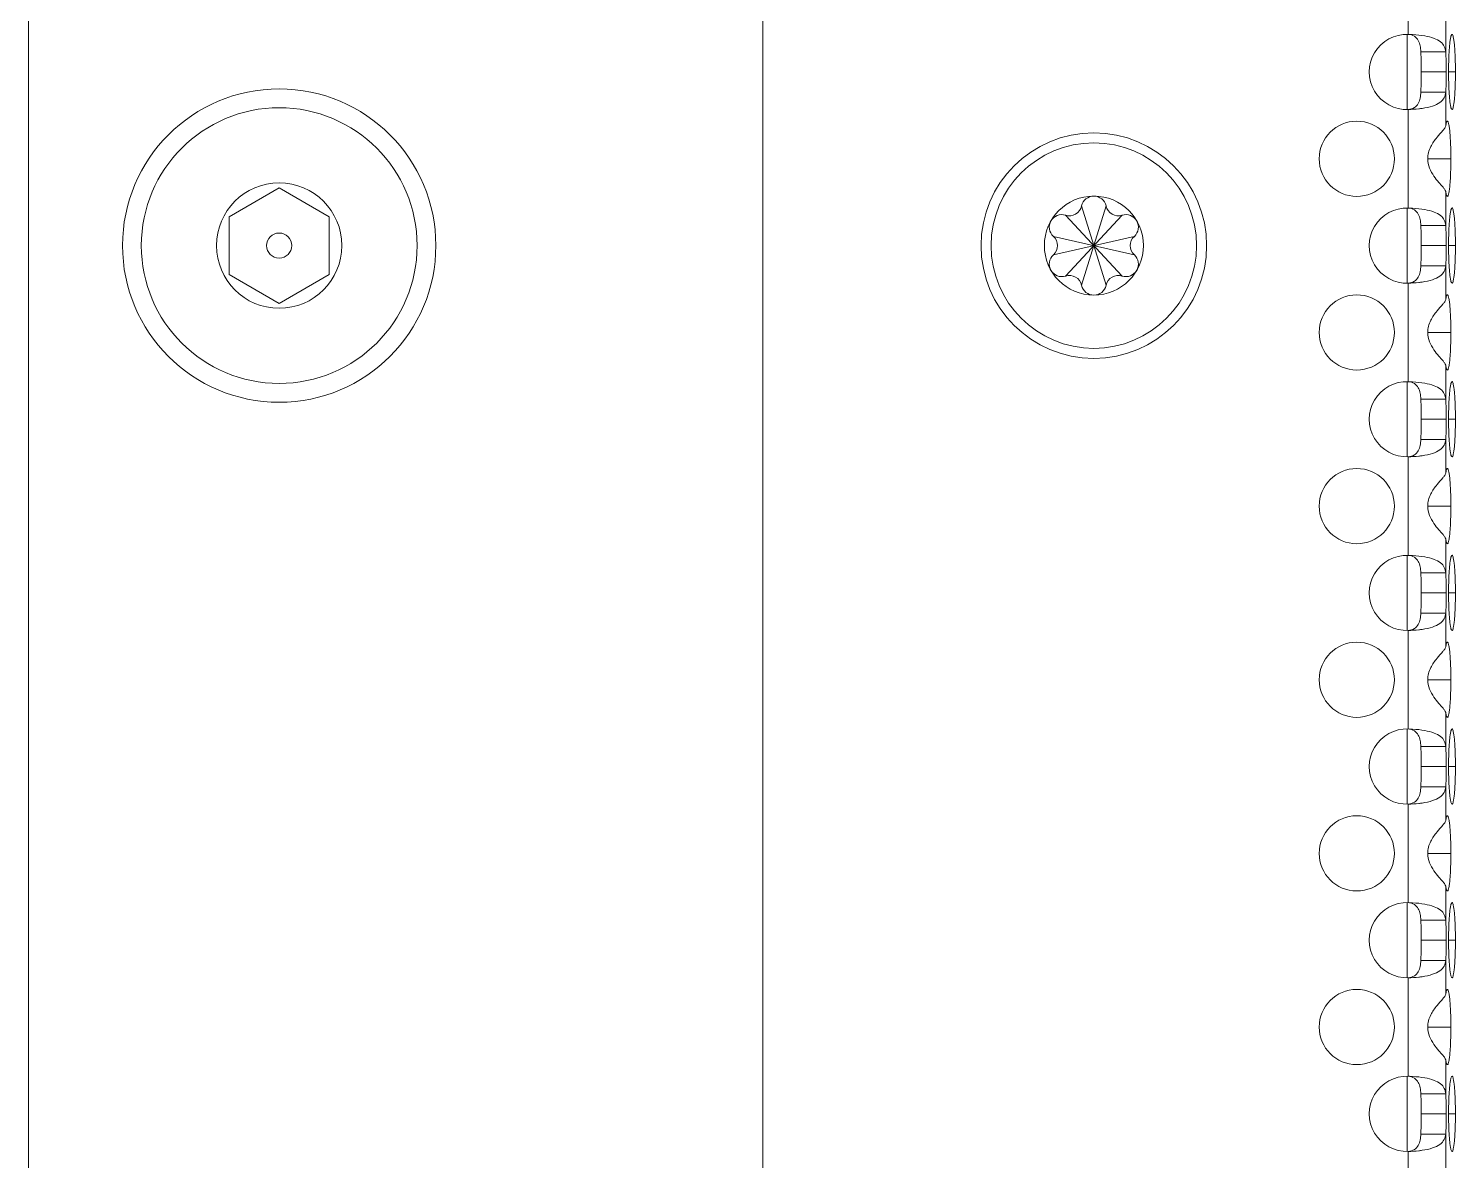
# Model space of a CAD drawing. Header units: millimetres. Extents: x 0 to 2524, y 0 to 1785.
# Drawn here: x 1409.8 to 1466.8, y 1274.5 to 1319.6 of the extents above; entities that cross this region are included whole.
import ezdxf

# ---------------------------------------------------------------- set-up
doc = ezdxf.new("R2010")
doc.units = ezdxf.units.MM
doc.header["$LTSCALE"] = 0.1
doc.layers.get('0').update_dxf_attribs({"lineweight": 13})

msp = doc.modelspace()

# ---------------------------------------------------------------- linework, layer by layer
for p, q in [((1409.84, 1209.868), (1409.84, 1412.067)), ((1439.14, 1407.783), (1439.14, 1220.439)), ((1464.884, 1323.325), (1464.884, 1319.395)), ((1466.378, 1320.052), (1466.378, 1318.7)), ((1464.84, 1316.397), (1464.84, 1319.395)), ((1465.382, 1318.7), (1466.378, 1318.7)), ((1465.404, 1317.896), (1466.399, 1317.896)), ((1466.491, 1317.896), (1466.766, 1317.896)), ((1465.382, 1317.091), (1466.378, 1317.091)), ((1466.378, 1317.091), (1466.378, 1315.74)), ((1464.884, 1316.397), (1464.884, 1312.467)), ((1465.659, 1314.432), (1466.583, 1314.432)), ((1417.84, 1312.122), (1419.84, 1313.277)), ((1419.84, 1313.277), (1421.84, 1312.122)), ((1466.378, 1313.124), (1466.378, 1311.772)), ((1451.214, 1309.753), (1453.467, 1312.182)), ((1451.214, 1312.182), (1453.467, 1309.753)), ((1451.852, 1309.385), (1452.829, 1312.551)), ((1451.852, 1312.551), (1452.829, 1309.385)), ((1464.84, 1309.469), (1464.84, 1312.467)), ((1417.84, 1309.813), (1417.84, 1312.122)), ((1421.84, 1312.122), (1421.84, 1309.813)), ((1465.382, 1311.772), (1466.378, 1311.772)), ((1450.725, 1310.599), (1453.955, 1311.337)), ((1450.725, 1311.337), (1453.955, 1310.599)), ((1465.404, 1310.968), (1466.399, 1310.968)), ((1466.491, 1310.968), (1466.766, 1310.968)), ((1465.382, 1310.163), (1466.378, 1310.163)), ((1466.378, 1310.163), (1466.378, 1308.812)), ((1419.84, 1308.658), (1417.84, 1309.813)), ((1421.84, 1309.813), (1419.84, 1308.658)), ((1464.884, 1309.469), (1464.884, 1305.539)), ((1465.659, 1307.504), (1466.583, 1307.504)), ((1466.378, 1306.195), (1466.378, 1304.844)), ((1464.84, 1302.541), (1464.84, 1305.539)), ((1465.382, 1304.844), (1466.378, 1304.844)), ((1465.404, 1304.04), (1466.399, 1304.04)), ((1466.491, 1304.04), (1466.766, 1304.04)), ((1465.382, 1303.235), (1466.378, 1303.235)), ((1466.378, 1303.235), (1466.378, 1301.884)), ((1464.884, 1302.541), (1464.884, 1298.61)), ((1465.659, 1300.575), (1466.583, 1300.575)), ((1466.378, 1299.267), (1466.378, 1297.916)), ((1464.84, 1295.612), (1464.84, 1298.61)), ((1465.382, 1297.916), (1466.378, 1297.916)), ((1465.404, 1297.111), (1466.399, 1297.111)), ((1466.491, 1297.111), (1466.766, 1297.111)), ((1465.382, 1296.307), (1466.378, 1296.307)), ((1466.378, 1296.307), (1466.378, 1294.955)), ((1464.884, 1295.612), (1464.884, 1291.682)), ((1465.659, 1293.647), (1466.583, 1293.647)), ((1466.378, 1292.339), (1466.378, 1290.988)), ((1464.84, 1288.684), (1464.84, 1291.682)), ((1465.382, 1290.988), (1466.378, 1290.988)), ((1465.404, 1290.183), (1466.399, 1290.183)), ((1466.491, 1290.183), (1466.766, 1290.183)), ((1465.382, 1289.379), (1466.378, 1289.379)), ((1466.378, 1289.379), (1466.378, 1288.027)), ((1464.884, 1288.684), (1464.884, 1284.754)), ((1465.659, 1286.719), (1466.583, 1286.719)), ((1466.378, 1285.411), (1466.378, 1284.059)), ((1464.84, 1281.756), (1464.84, 1284.754)), ((1465.382, 1284.059), (1466.378, 1284.059)), ((1465.404, 1283.255), (1466.399, 1283.255)), ((1466.491, 1283.255), (1466.766, 1283.255)), ((1465.382, 1282.45), (1466.378, 1282.45)), ((1466.378, 1282.45), (1466.378, 1281.099)), ((1464.884, 1281.756), (1464.884, 1277.826)), ((1465.659, 1279.791), (1466.583, 1279.791)), ((1466.378, 1278.483), (1466.378, 1277.131)), ((1464.84, 1274.828), (1464.84, 1277.826)), ((1465.382, 1277.131), (1466.378, 1277.131)), ((1465.404, 1276.327), (1466.399, 1276.327)), ((1466.491, 1276.327), (1466.766, 1276.327)), ((1465.382, 1275.522), (1466.378, 1275.522)), ((1466.378, 1275.522), (1466.378, 1274.171)), ((1464.884, 1274.828), (1464.884, 1270.897))]:
    msp.add_line(p, q)
for centre, radius in [((1419.84, 1310.968), 6.25), ((1419.84, 1310.968), 5.5), ((1462.829, 1314.432), 1.5), ((1452.34, 1310.968), 4.5), ((1452.34, 1310.968), 4.1), ((1419.84, 1310.968), 2.5), ((1452.34, 1310.968), 1.975), ((1419.84, 1310.968), 0.5), ((1462.829, 1307.504), 1.5), ((1462.829, 1300.575), 1.5), ((1462.829, 1293.647), 1.5), ((1462.829, 1286.719), 1.5), ((1462.829, 1279.791), 1.5)]:
    msp.add_circle(centre, radius)
for centre, radius, start, end in [((1464.829, 1317.896), 1.5, 87.869, 272.131), ((1452.34, 1312.443), 0.5, 12.4811, 167.5189), ((1451.063, 1311.705), 0.5, 72.4811, 227.5189), ((1451.364, 1312.659), 0.5, 252.4811, 347.5189), ((1453.317, 1312.659), 0.5, 192.4811, 287.5189), ((1453.618, 1311.705), 0.5, 312.4811, 107.5189), ((1464.829, 1310.968), 1.5, 87.869, 272.131), ((1450.388, 1310.968), 0.5, 312.4811, 47.5189), ((1454.293, 1310.968), 0.5, 132.4811, 227.5189), ((1451.063, 1310.23), 0.5, 132.4811, 287.5189), ((1453.618, 1310.23), 0.5, 252.4811, 47.5189), ((1451.364, 1309.277), 0.5, 12.4811, 107.5189), ((1452.34, 1309.493), 0.5, 192.4811, 347.5189), ((1453.317, 1309.277), 0.5, 72.4811, 167.5189), ((1464.829, 1304.04), 1.5, 87.869, 272.131), ((1464.829, 1297.111), 1.5, 87.869, 272.131), ((1464.829, 1290.183), 1.5, 87.869, 272.131), ((1464.829, 1283.255), 1.5, 87.869, 272.131), ((1464.829, 1276.327), 1.5, 87.869, 272.131)]:
    msp.add_arc(centre, radius, start, end)
for points, knots in [([(1464.884, 1319.395), (1464.942, 1319.394), (1465.164, 1319.385), (1465.386, 1319.362), (1465.547, 1319.333)], [0, 0, 0, 0, 0.26075, 1, 1, 1, 1]), ([(1464.884, 1319.395), (1464.97, 1319.39), (1465.133, 1319.343), (1465.301, 1319.162), (1465.367, 1318.935), (1465.379, 1318.78), (1465.382, 1318.7)], [0, 0, 0, 0, 0.269848, 0.508925, 0.747331, 1, 1, 1, 1]), ([(1465.547, 1319.333), (1465.673, 1319.31), (1465.894, 1319.256), (1466.17, 1319.12), (1466.336, 1318.924), (1466.37, 1318.773), (1466.378, 1318.7)], [0, 0, 0, 0, 0.340672, 0.601065, 0.805666, 1, 1, 1, 1]), ([(1466.491, 1317.896), (1466.491, 1318.087), (1466.496, 1318.365), (1466.513, 1318.719), (1466.529, 1318.944), (1466.548, 1319.126), (1466.572, 1319.268), (1466.591, 1319.347), (1466.616, 1319.396), (1466.629, 1319.396)], [0, 0, 0, 0, 0.378061, 0.549104, 0.69914, 0.822666, 0.915357, 0.974025, 1, 1, 1, 1]), ([(1466.629, 1319.396), (1466.642, 1319.396), (1466.667, 1319.347), (1466.685, 1319.268), (1466.709, 1319.126), (1466.728, 1318.944), (1466.745, 1318.719), (1466.762, 1318.365), (1466.766, 1318.087), (1466.766, 1317.896)], [0, 0, 0, 0, 0.025975, 0.084643, 0.177334, 0.30086, 0.450896, 0.621939, 1, 1, 1, 1]), ([(1465.382, 1318.7), (1465.386, 1318.638), (1465.399, 1318.37), (1465.404, 1318.102), (1465.404, 1317.896)], [0, 0, 0, 0, 0.231862, 1, 1, 1, 1]), ([(1466.378, 1318.7), (1466.382, 1318.638), (1466.395, 1318.37), (1466.399, 1318.102), (1466.399, 1317.896)], [0, 0, 0, 0, 0.231862, 1, 1, 1, 1]), ([(1465.404, 1317.896), (1465.404, 1317.826), (1465.402, 1317.557), (1465.394, 1317.289), (1465.382, 1317.091)], [0, 0, 0, 0, 0.262571, 1, 1, 1, 1]), ([(1466.399, 1317.896), (1466.399, 1317.826), (1466.398, 1317.557), (1466.39, 1317.289), (1466.378, 1317.091)], [0, 0, 0, 0, 0.262571, 1, 1, 1, 1]), ([(1466.629, 1316.396), (1466.616, 1316.396), (1466.591, 1316.445), (1466.572, 1316.524), (1466.548, 1316.665), (1466.529, 1316.848), (1466.513, 1317.073), (1466.496, 1317.426), (1466.491, 1317.705), (1466.491, 1317.896)], [0, 0, 0, 0, 0.025975, 0.084643, 0.177334, 0.30086, 0.450896, 0.621939, 1, 1, 1, 1]), ([(1466.766, 1317.896), (1466.766, 1317.705), (1466.762, 1317.426), (1466.745, 1317.073), (1466.728, 1316.848), (1466.709, 1316.665), (1466.685, 1316.524), (1466.667, 1316.445), (1466.642, 1316.396), (1466.629, 1316.396)], [0, 0, 0, 0, 0.378061, 0.549104, 0.69914, 0.822666, 0.915357, 0.974025, 1, 1, 1, 1]), ([(1465.382, 1317.091), (1465.379, 1317.012), (1465.367, 1316.856), (1465.301, 1316.63), (1465.133, 1316.449), (1464.97, 1316.402), (1464.884, 1316.397)], [0, 0, 0, 0, 0.252669, 0.491075, 0.730152, 1, 1, 1, 1]), ([(1466.378, 1317.091), (1466.37, 1317.014), (1466.331, 1316.852), (1466.139, 1316.647), (1465.826, 1316.513), (1465.578, 1316.462), (1465.436, 1316.441)], [0, 0, 0, 0, 0.187934, 0.389412, 0.653518, 1, 1, 1, 1]), ([(1465.436, 1316.441), (1465.392, 1316.434), (1465.209, 1316.411), (1465.024, 1316.4), (1464.884, 1316.397)], [0, 0, 0, 0, 0.240329, 1, 1, 1, 1]), ([(1465.659, 1314.432), (1465.659, 1314.598), (1465.75, 1314.916), (1466.005, 1315.268), (1466.215, 1315.496), (1466.332, 1315.645), (1466.369, 1315.71), (1466.378, 1315.74)], [0, 0, 0, 0, 0.328302, 0.624267, 0.855243, 0.9388, 1, 1, 1, 1]), ([(1466.378, 1315.74), (1466.386, 1315.788), (1466.399, 1315.851), (1466.421, 1315.914), (1466.438, 1315.932), (1466.445, 1315.932)], [0, 0, 0, 0, 0.703021, 0.89747, 1, 1, 1, 1]), ([(1466.445, 1315.932), (1466.451, 1315.932), (1466.465, 1315.92), (1466.486, 1315.873), (1466.51, 1315.77), (1466.533, 1315.602), (1466.545, 1315.469), (1466.551, 1315.393)], [0, 0, 0, 0, 0.031341, 0.086252, 0.282309, 0.591231, 1, 1, 1, 1]), ([(1466.551, 1315.393), (1466.556, 1315.322), (1466.576, 1315.002), (1466.583, 1314.681), (1466.583, 1314.432)], [0, 0, 0, 0, 0.222586, 1, 1, 1, 1]), ([(1466.27, 1313.297), (1466.216, 1313.363), (1466.089, 1313.504), (1465.892, 1313.744), (1465.712, 1314.053), (1465.659, 1314.304), (1465.659, 1314.432)], [0, 0, 0, 0, 0.191634, 0.432587, 0.707752, 1, 1, 1, 1]), ([(1466.583, 1314.432), (1466.583, 1314.346), (1466.58, 1314.025), (1466.569, 1313.704), (1466.551, 1313.471)], [0, 0, 0, 0, 0.269371, 1, 1, 1, 1]), ([(1466.378, 1313.124), (1466.37, 1313.152), (1466.336, 1313.213), (1466.294, 1313.267), (1466.27, 1313.297)], [0, 0, 0, 0, 0.425703, 1, 1, 1, 1]), ([(1466.551, 1313.471), (1466.545, 1313.395), (1466.533, 1313.262), (1466.51, 1313.094), (1466.486, 1312.991), (1466.465, 1312.944), (1466.451, 1312.932), (1466.445, 1312.932)], [0, 0, 0, 0, 0.408769, 0.717691, 0.913748, 0.968659, 1, 1, 1, 1]), ([(1466.445, 1312.932), (1466.438, 1312.932), (1466.421, 1312.949), (1466.399, 1313.013), (1466.386, 1313.075), (1466.378, 1313.124)], [0, 0, 0, 0, 0.10253, 0.296979, 1, 1, 1, 1]), ([(1464.884, 1312.467), (1464.942, 1312.466), (1465.164, 1312.457), (1465.386, 1312.434), (1465.547, 1312.405)], [0, 0, 0, 0, 0.26075, 1, 1, 1, 1]), ([(1464.884, 1312.467), (1464.97, 1312.462), (1465.133, 1312.415), (1465.301, 1312.234), (1465.367, 1312.007), (1465.379, 1311.852), (1465.382, 1311.772)], [0, 0, 0, 0, 0.269848, 0.508925, 0.747331, 1, 1, 1, 1]), ([(1465.547, 1312.405), (1465.673, 1312.382), (1465.894, 1312.328), (1466.17, 1312.192), (1466.336, 1311.996), (1466.37, 1311.845), (1466.378, 1311.772)], [0, 0, 0, 0, 0.340672, 0.601065, 0.805666, 1, 1, 1, 1]), ([(1466.491, 1310.968), (1466.491, 1311.159), (1466.496, 1311.437), (1466.513, 1311.79), (1466.529, 1312.016), (1466.548, 1312.198), (1466.572, 1312.34), (1466.591, 1312.419), (1466.616, 1312.468), (1466.629, 1312.468)], [0, 0, 0, 0, 0.378061, 0.549104, 0.69914, 0.822666, 0.915357, 0.974025, 1, 1, 1, 1]), ([(1466.629, 1312.468), (1466.642, 1312.468), (1466.667, 1312.419), (1466.685, 1312.34), (1466.709, 1312.198), (1466.728, 1312.016), (1466.745, 1311.79), (1466.762, 1311.437), (1466.766, 1311.159), (1466.766, 1310.968)], [0, 0, 0, 0, 0.025975, 0.084643, 0.177334, 0.30086, 0.450896, 0.621939, 1, 1, 1, 1]), ([(1465.382, 1311.772), (1465.386, 1311.71), (1465.399, 1311.442), (1465.404, 1311.174), (1465.404, 1310.968)], [0, 0, 0, 0, 0.231862, 1, 1, 1, 1]), ([(1466.378, 1311.772), (1466.382, 1311.71), (1466.395, 1311.442), (1466.399, 1311.174), (1466.399, 1310.968)], [0, 0, 0, 0, 0.231862, 1, 1, 1, 1]), ([(1465.404, 1310.968), (1465.404, 1310.897), (1465.402, 1310.629), (1465.394, 1310.361), (1465.382, 1310.163)], [0, 0, 0, 0, 0.262571, 1, 1, 1, 1]), ([(1466.399, 1310.968), (1466.399, 1310.897), (1466.398, 1310.629), (1466.39, 1310.361), (1466.378, 1310.163)], [0, 0, 0, 0, 0.262571, 1, 1, 1, 1]), ([(1466.629, 1309.468), (1466.616, 1309.468), (1466.591, 1309.517), (1466.572, 1309.595), (1466.548, 1309.737), (1466.529, 1309.92), (1466.513, 1310.145), (1466.496, 1310.498), (1466.491, 1310.776), (1466.491, 1310.968)], [0, 0, 0, 0, 0.025975, 0.084643, 0.177334, 0.30086, 0.450896, 0.621939, 1, 1, 1, 1]), ([(1466.766, 1310.968), (1466.766, 1310.776), (1466.762, 1310.498), (1466.745, 1310.145), (1466.728, 1309.92), (1466.709, 1309.737), (1466.685, 1309.595), (1466.667, 1309.517), (1466.642, 1309.468), (1466.629, 1309.468)], [0, 0, 0, 0, 0.378061, 0.549104, 0.69914, 0.822666, 0.915357, 0.974025, 1, 1, 1, 1]), ([(1465.382, 1310.163), (1465.379, 1310.083), (1465.367, 1309.928), (1465.301, 1309.702), (1465.133, 1309.521), (1464.97, 1309.474), (1464.884, 1309.469)], [0, 0, 0, 0, 0.252669, 0.491075, 0.730152, 1, 1, 1, 1]), ([(1466.378, 1310.163), (1466.37, 1310.086), (1466.331, 1309.924), (1466.139, 1309.719), (1465.826, 1309.585), (1465.578, 1309.533), (1465.436, 1309.513)], [0, 0, 0, 0, 0.187934, 0.389412, 0.653518, 1, 1, 1, 1]), ([(1465.436, 1309.513), (1465.392, 1309.506), (1465.209, 1309.483), (1465.024, 1309.472), (1464.884, 1309.469)], [0, 0, 0, 0, 0.240329, 1, 1, 1, 1]), ([(1465.659, 1307.504), (1465.659, 1307.67), (1465.75, 1307.988), (1466.005, 1308.34), (1466.215, 1308.568), (1466.332, 1308.717), (1466.369, 1308.782), (1466.378, 1308.812)], [0, 0, 0, 0, 0.328302, 0.624267, 0.855243, 0.9388, 1, 1, 1, 1]), ([(1466.378, 1308.812), (1466.386, 1308.86), (1466.399, 1308.923), (1466.421, 1308.986), (1466.438, 1309.004), (1466.445, 1309.004)], [0, 0, 0, 0, 0.703021, 0.89747, 1, 1, 1, 1]), ([(1466.445, 1309.004), (1466.451, 1309.004), (1466.465, 1308.992), (1466.486, 1308.944), (1466.51, 1308.841), (1466.533, 1308.674), (1466.545, 1308.54), (1466.551, 1308.465)], [0, 0, 0, 0, 0.031341, 0.086252, 0.282309, 0.591231, 1, 1, 1, 1]), ([(1466.551, 1308.465), (1466.556, 1308.393), (1466.576, 1308.073), (1466.583, 1307.753), (1466.583, 1307.504)], [0, 0, 0, 0, 0.222586, 1, 1, 1, 1]), ([(1466.27, 1306.369), (1466.216, 1306.434), (1466.089, 1306.575), (1465.892, 1306.816), (1465.712, 1307.125), (1465.659, 1307.375), (1465.659, 1307.504)], [0, 0, 0, 0, 0.191634, 0.432587, 0.707752, 1, 1, 1, 1]), ([(1466.583, 1307.504), (1466.583, 1307.417), (1466.58, 1307.097), (1466.569, 1306.776), (1466.551, 1306.543)], [0, 0, 0, 0, 0.269371, 1, 1, 1, 1]), ([(1466.551, 1306.543), (1466.545, 1306.467), (1466.533, 1306.334), (1466.51, 1306.166), (1466.486, 1306.063), (1466.465, 1306.016), (1466.451, 1306.004), (1466.445, 1306.004)], [0, 0, 0, 0, 0.408769, 0.717691, 0.913748, 0.968659, 1, 1, 1, 1]), ([(1466.378, 1306.195), (1466.37, 1306.223), (1466.336, 1306.284), (1466.294, 1306.339), (1466.27, 1306.369)], [0, 0, 0, 0, 0.425703, 1, 1, 1, 1]), ([(1466.445, 1306.004), (1466.438, 1306.004), (1466.421, 1306.021), (1466.399, 1306.085), (1466.386, 1306.147), (1466.378, 1306.195)], [0, 0, 0, 0, 0.10253, 0.296979, 1, 1, 1, 1]), ([(1464.884, 1305.539), (1464.942, 1305.537), (1465.164, 1305.529), (1465.386, 1305.506), (1465.547, 1305.477)], [0, 0, 0, 0, 0.26075, 1, 1, 1, 1]), ([(1464.884, 1305.539), (1464.97, 1305.533), (1465.133, 1305.487), (1465.301, 1305.306), (1465.367, 1305.079), (1465.379, 1304.924), (1465.382, 1304.844)], [0, 0, 0, 0, 0.269848, 0.508925, 0.747331, 1, 1, 1, 1]), ([(1465.547, 1305.477), (1465.673, 1305.454), (1465.894, 1305.4), (1466.17, 1305.264), (1466.336, 1305.067), (1466.37, 1304.917), (1466.378, 1304.844)], [0, 0, 0, 0, 0.340672, 0.601065, 0.805666, 1, 1, 1, 1]), ([(1466.491, 1304.04), (1466.491, 1304.231), (1466.496, 1304.509), (1466.513, 1304.862), (1466.529, 1305.087), (1466.548, 1305.27), (1466.572, 1305.412), (1466.591, 1305.491), (1466.616, 1305.54), (1466.629, 1305.54)], [0, 0, 0, 0, 0.378061, 0.549104, 0.69914, 0.822666, 0.915357, 0.974025, 1, 1, 1, 1]), ([(1466.629, 1305.54), (1466.642, 1305.54), (1466.667, 1305.491), (1466.685, 1305.412), (1466.709, 1305.27), (1466.728, 1305.087), (1466.745, 1304.862), (1466.762, 1304.509), (1466.766, 1304.231), (1466.766, 1304.04)], [0, 0, 0, 0, 0.025975, 0.084643, 0.177334, 0.30086, 0.450896, 0.621939, 1, 1, 1, 1]), ([(1465.382, 1304.844), (1465.386, 1304.782), (1465.399, 1304.514), (1465.404, 1304.246), (1465.404, 1304.04)], [0, 0, 0, 0, 0.231862, 1, 1, 1, 1]), ([(1466.378, 1304.844), (1466.382, 1304.782), (1466.395, 1304.514), (1466.399, 1304.246), (1466.399, 1304.04)], [0, 0, 0, 0, 0.231862, 1, 1, 1, 1]), ([(1465.404, 1304.04), (1465.404, 1303.969), (1465.402, 1303.701), (1465.394, 1303.433), (1465.382, 1303.235)], [0, 0, 0, 0, 0.262571, 1, 1, 1, 1]), ([(1466.399, 1304.04), (1466.399, 1303.969), (1466.398, 1303.701), (1466.39, 1303.433), (1466.378, 1303.235)], [0, 0, 0, 0, 0.262571, 1, 1, 1, 1]), ([(1466.629, 1302.54), (1466.616, 1302.54), (1466.591, 1302.588), (1466.572, 1302.667), (1466.548, 1302.809), (1466.529, 1302.992), (1466.513, 1303.217), (1466.496, 1303.57), (1466.491, 1303.848), (1466.491, 1304.04)], [0, 0, 0, 0, 0.025975, 0.084643, 0.177334, 0.30086, 0.450896, 0.621939, 1, 1, 1, 1]), ([(1466.766, 1304.04), (1466.766, 1303.848), (1466.762, 1303.57), (1466.745, 1303.217), (1466.728, 1302.992), (1466.709, 1302.809), (1466.685, 1302.667), (1466.667, 1302.588), (1466.642, 1302.54), (1466.629, 1302.54)], [0, 0, 0, 0, 0.378061, 0.549104, 0.69914, 0.822666, 0.915357, 0.974025, 1, 1, 1, 1]), ([(1465.382, 1303.235), (1465.379, 1303.155), (1465.367, 1303), (1465.301, 1302.773), (1465.133, 1302.593), (1464.97, 1302.546), (1464.884, 1302.541)], [0, 0, 0, 0, 0.252669, 0.491075, 0.730152, 1, 1, 1, 1]), ([(1466.378, 1303.235), (1466.37, 1303.158), (1466.331, 1302.996), (1466.139, 1302.79), (1465.826, 1302.656), (1465.578, 1302.605), (1465.436, 1302.584)], [0, 0, 0, 0, 0.187934, 0.389412, 0.653518, 1, 1, 1, 1]), ([(1465.436, 1302.584), (1465.392, 1302.578), (1465.209, 1302.555), (1465.024, 1302.543), (1464.884, 1302.541)], [0, 0, 0, 0, 0.240329, 1, 1, 1, 1]), ([(1466.378, 1301.884), (1466.386, 1301.932), (1466.399, 1301.995), (1466.421, 1302.058), (1466.438, 1302.075), (1466.445, 1302.075)], [0, 0, 0, 0, 0.703021, 0.89747, 1, 1, 1, 1]), ([(1466.445, 1302.075), (1466.451, 1302.075), (1466.465, 1302.064), (1466.486, 1302.016), (1466.51, 1301.913), (1466.533, 1301.745), (1466.545, 1301.612), (1466.551, 1301.536)], [0, 0, 0, 0, 0.031341, 0.086252, 0.282309, 0.591231, 1, 1, 1, 1]), ([(1465.659, 1300.575), (1465.659, 1300.742), (1465.75, 1301.059), (1466.005, 1301.412), (1466.215, 1301.64), (1466.332, 1301.789), (1466.369, 1301.854), (1466.378, 1301.884)], [0, 0, 0, 0, 0.328302, 0.624267, 0.855243, 0.9388, 1, 1, 1, 1]), ([(1466.551, 1301.536), (1466.556, 1301.465), (1466.576, 1301.145), (1466.583, 1300.825), (1466.583, 1300.575)], [0, 0, 0, 0, 0.222586, 1, 1, 1, 1]), ([(1466.27, 1299.441), (1466.216, 1299.506), (1466.089, 1299.647), (1465.892, 1299.888), (1465.712, 1300.197), (1465.659, 1300.447), (1465.659, 1300.575)], [0, 0, 0, 0, 0.191634, 0.432587, 0.707752, 1, 1, 1, 1]), ([(1466.583, 1300.575), (1466.583, 1300.489), (1466.58, 1300.169), (1466.569, 1299.848), (1466.551, 1299.615)], [0, 0, 0, 0, 0.269371, 1, 1, 1, 1]), ([(1466.378, 1299.267), (1466.37, 1299.295), (1466.336, 1299.356), (1466.294, 1299.41), (1466.27, 1299.441)], [0, 0, 0, 0, 0.425703, 1, 1, 1, 1]), ([(1466.445, 1299.075), (1466.438, 1299.075), (1466.421, 1299.093), (1466.399, 1299.156), (1466.386, 1299.219), (1466.378, 1299.267)], [0, 0, 0, 0, 0.10253, 0.296979, 1, 1, 1, 1]), ([(1466.551, 1299.615), (1466.545, 1299.539), (1466.533, 1299.406), (1466.51, 1299.238), (1466.486, 1299.135), (1466.465, 1299.087), (1466.451, 1299.075), (1466.445, 1299.075)], [0, 0, 0, 0, 0.408769, 0.717691, 0.913748, 0.968659, 1, 1, 1, 1]), ([(1464.884, 1298.61), (1464.942, 1298.609), (1465.164, 1298.601), (1465.386, 1298.578), (1465.547, 1298.548)], [0, 0, 0, 0, 0.26075, 1, 1, 1, 1]), ([(1464.884, 1298.61), (1464.97, 1298.605), (1465.133, 1298.558), (1465.301, 1298.377), (1465.367, 1298.151), (1465.379, 1297.996), (1465.382, 1297.916)], [0, 0, 0, 0, 0.269848, 0.508925, 0.747331, 1, 1, 1, 1]), ([(1465.547, 1298.548), (1465.673, 1298.525), (1465.894, 1298.472), (1466.17, 1298.336), (1466.336, 1298.139), (1466.37, 1297.989), (1466.378, 1297.916)], [0, 0, 0, 0, 0.340672, 0.601065, 0.805666, 1, 1, 1, 1]), ([(1466.491, 1297.111), (1466.491, 1297.303), (1466.496, 1297.581), (1466.513, 1297.934), (1466.529, 1298.159), (1466.548, 1298.342), (1466.572, 1298.484), (1466.591, 1298.563), (1466.616, 1298.611), (1466.629, 1298.611)], [0, 0, 0, 0, 0.378061, 0.549104, 0.69914, 0.822666, 0.915357, 0.974025, 1, 1, 1, 1]), ([(1466.629, 1298.611), (1466.642, 1298.611), (1466.667, 1298.563), (1466.685, 1298.484), (1466.709, 1298.342), (1466.728, 1298.159), (1466.745, 1297.934), (1466.762, 1297.581), (1466.766, 1297.303), (1466.766, 1297.111)], [0, 0, 0, 0, 0.025975, 0.084643, 0.177334, 0.30086, 0.450896, 0.621939, 1, 1, 1, 1]), ([(1465.382, 1297.916), (1465.386, 1297.854), (1465.399, 1297.586), (1465.404, 1297.317), (1465.404, 1297.111)], [0, 0, 0, 0, 0.231862, 1, 1, 1, 1]), ([(1466.378, 1297.916), (1466.382, 1297.854), (1466.395, 1297.586), (1466.399, 1297.317), (1466.399, 1297.111)], [0, 0, 0, 0, 0.231862, 1, 1, 1, 1]), ([(1465.404, 1297.111), (1465.404, 1297.041), (1465.402, 1296.773), (1465.394, 1296.504), (1465.382, 1296.307)], [0, 0, 0, 0, 0.262571, 1, 1, 1, 1]), ([(1466.399, 1297.111), (1466.399, 1297.041), (1466.398, 1296.773), (1466.39, 1296.504), (1466.378, 1296.307)], [0, 0, 0, 0, 0.262571, 1, 1, 1, 1]), ([(1466.629, 1295.611), (1466.616, 1295.611), (1466.591, 1295.66), (1466.572, 1295.739), (1466.548, 1295.881), (1466.529, 1296.063), (1466.513, 1296.289), (1466.496, 1296.642), (1466.491, 1296.92), (1466.491, 1297.111)], [0, 0, 0, 0, 0.025975, 0.084643, 0.177334, 0.30086, 0.450896, 0.621939, 1, 1, 1, 1]), ([(1466.766, 1297.111), (1466.766, 1296.92), (1466.762, 1296.642), (1466.745, 1296.289), (1466.728, 1296.063), (1466.709, 1295.881), (1466.685, 1295.739), (1466.667, 1295.66), (1466.642, 1295.611), (1466.629, 1295.611)], [0, 0, 0, 0, 0.378061, 0.549104, 0.69914, 0.822666, 0.915357, 0.974025, 1, 1, 1, 1]), ([(1465.382, 1296.307), (1465.379, 1296.227), (1465.367, 1296.072), (1465.301, 1295.845), (1465.133, 1295.664), (1464.97, 1295.618), (1464.884, 1295.612)], [0, 0, 0, 0, 0.252669, 0.491075, 0.730152, 1, 1, 1, 1]), ([(1466.378, 1296.307), (1466.37, 1296.23), (1466.331, 1296.067), (1466.139, 1295.862), (1465.826, 1295.728), (1465.578, 1295.677), (1465.436, 1295.656)], [0, 0, 0, 0, 0.187934, 0.389412, 0.653518, 1, 1, 1, 1]), ([(1465.436, 1295.656), (1465.392, 1295.65), (1465.209, 1295.626), (1465.024, 1295.615), (1464.884, 1295.612)], [0, 0, 0, 0, 0.240329, 1, 1, 1, 1]), ([(1466.378, 1294.955), (1466.386, 1295.004), (1466.399, 1295.066), (1466.421, 1295.13), (1466.438, 1295.147), (1466.445, 1295.147)], [0, 0, 0, 0, 0.703021, 0.89747, 1, 1, 1, 1]), ([(1466.445, 1295.147), (1466.451, 1295.147), (1466.465, 1295.135), (1466.486, 1295.088), (1466.51, 1294.985), (1466.533, 1294.817), (1466.545, 1294.684), (1466.551, 1294.608)], [0, 0, 0, 0, 0.031341, 0.086252, 0.282309, 0.591231, 1, 1, 1, 1]), ([(1465.659, 1293.647), (1465.659, 1293.814), (1465.75, 1294.131), (1466.005, 1294.484), (1466.215, 1294.711), (1466.332, 1294.861), (1466.369, 1294.926), (1466.378, 1294.955)], [0, 0, 0, 0, 0.328302, 0.624267, 0.855243, 0.9388, 1, 1, 1, 1]), ([(1466.551, 1294.608), (1466.556, 1294.537), (1466.576, 1294.217), (1466.583, 1293.896), (1466.583, 1293.647)], [0, 0, 0, 0, 0.222586, 1, 1, 1, 1]), ([(1466.27, 1292.513), (1466.216, 1292.578), (1466.089, 1292.719), (1465.892, 1292.959), (1465.712, 1293.268), (1465.659, 1293.519), (1465.659, 1293.647)], [0, 0, 0, 0, 0.191634, 0.432587, 0.707752, 1, 1, 1, 1]), ([(1466.583, 1293.647), (1466.583, 1293.561), (1466.58, 1293.24), (1466.569, 1292.92), (1466.551, 1292.686)], [0, 0, 0, 0, 0.269371, 1, 1, 1, 1]), ([(1466.378, 1292.339), (1466.37, 1292.367), (1466.336, 1292.428), (1466.294, 1292.482), (1466.27, 1292.513)], [0, 0, 0, 0, 0.425703, 1, 1, 1, 1]), ([(1466.445, 1292.147), (1466.438, 1292.147), (1466.421, 1292.165), (1466.399, 1292.228), (1466.386, 1292.291), (1466.378, 1292.339)], [0, 0, 0, 0, 0.10253, 0.296979, 1, 1, 1, 1]), ([(1466.551, 1292.686), (1466.545, 1292.611), (1466.533, 1292.477), (1466.51, 1292.309), (1466.486, 1292.207), (1466.465, 1292.159), (1466.451, 1292.147), (1466.445, 1292.147)], [0, 0, 0, 0, 0.408769, 0.717691, 0.913748, 0.968659, 1, 1, 1, 1]), ([(1464.884, 1291.682), (1464.942, 1291.681), (1465.164, 1291.673), (1465.386, 1291.65), (1465.547, 1291.62)], [0, 0, 0, 0, 0.26075, 1, 1, 1, 1]), ([(1464.884, 1291.682), (1464.97, 1291.677), (1465.133, 1291.63), (1465.301, 1291.449), (1465.367, 1291.223), (1465.379, 1291.068), (1465.382, 1290.988)], [0, 0, 0, 0, 0.269848, 0.508925, 0.747331, 1, 1, 1, 1]), ([(1466.491, 1290.183), (1466.491, 1290.375), (1466.496, 1290.653), (1466.513, 1291.006), (1466.529, 1291.231), (1466.548, 1291.414), (1466.572, 1291.555), (1466.591, 1291.634), (1466.616, 1291.683), (1466.629, 1291.683)], [0, 0, 0, 0, 0.378061, 0.549104, 0.69914, 0.822666, 0.915357, 0.974025, 1, 1, 1, 1]), ([(1466.629, 1291.683), (1466.642, 1291.683), (1466.667, 1291.634), (1466.685, 1291.555), (1466.709, 1291.414), (1466.728, 1291.231), (1466.745, 1291.006), (1466.762, 1290.653), (1466.766, 1290.375), (1466.766, 1290.183)], [0, 0, 0, 0, 0.025975, 0.084643, 0.177334, 0.30086, 0.450896, 0.621939, 1, 1, 1, 1]), ([(1465.547, 1291.62), (1465.673, 1291.597), (1465.894, 1291.543), (1466.17, 1291.408), (1466.336, 1291.211), (1466.37, 1291.06), (1466.378, 1290.988)], [0, 0, 0, 0, 0.340672, 0.601065, 0.805666, 1, 1, 1, 1]), ([(1465.382, 1290.988), (1465.386, 1290.926), (1465.399, 1290.658), (1465.404, 1290.389), (1465.404, 1290.183)], [0, 0, 0, 0, 0.231862, 1, 1, 1, 1]), ([(1466.378, 1290.988), (1466.382, 1290.926), (1466.395, 1290.658), (1466.399, 1290.389), (1466.399, 1290.183)], [0, 0, 0, 0, 0.231862, 1, 1, 1, 1]), ([(1465.404, 1290.183), (1465.404, 1290.113), (1465.402, 1289.844), (1465.394, 1289.576), (1465.382, 1289.379)], [0, 0, 0, 0, 0.262571, 1, 1, 1, 1]), ([(1466.399, 1290.183), (1466.399, 1290.113), (1466.398, 1289.844), (1466.39, 1289.576), (1466.378, 1289.379)], [0, 0, 0, 0, 0.262571, 1, 1, 1, 1]), ([(1466.629, 1288.683), (1466.616, 1288.683), (1466.591, 1288.732), (1466.572, 1288.811), (1466.548, 1288.953), (1466.529, 1289.135), (1466.513, 1289.36), (1466.496, 1289.714), (1466.491, 1289.992), (1466.491, 1290.183)], [0, 0, 0, 0, 0.025975, 0.084643, 0.177334, 0.30086, 0.450896, 0.621939, 1, 1, 1, 1]), ([(1466.766, 1290.183), (1466.766, 1289.992), (1466.762, 1289.714), (1466.745, 1289.36), (1466.728, 1289.135), (1466.709, 1288.953), (1466.685, 1288.811), (1466.667, 1288.732), (1466.642, 1288.683), (1466.629, 1288.683)], [0, 0, 0, 0, 0.378061, 0.549104, 0.69914, 0.822666, 0.915357, 0.974025, 1, 1, 1, 1]), ([(1465.382, 1289.379), (1465.379, 1289.299), (1465.367, 1289.144), (1465.301, 1288.917), (1465.133, 1288.736), (1464.97, 1288.689), (1464.884, 1288.684)], [0, 0, 0, 0, 0.252669, 0.491075, 0.730152, 1, 1, 1, 1]), ([(1466.378, 1289.379), (1466.37, 1289.301), (1466.331, 1289.139), (1466.139, 1288.934), (1465.826, 1288.8), (1465.578, 1288.749), (1465.436, 1288.728)], [0, 0, 0, 0, 0.187934, 0.389412, 0.653518, 1, 1, 1, 1]), ([(1465.436, 1288.728), (1465.392, 1288.722), (1465.209, 1288.698), (1465.024, 1288.687), (1464.884, 1288.684)], [0, 0, 0, 0, 0.240329, 1, 1, 1, 1]), ([(1465.659, 1286.719), (1465.659, 1286.885), (1465.75, 1287.203), (1466.005, 1287.555), (1466.215, 1287.783), (1466.332, 1287.933), (1466.369, 1287.998), (1466.378, 1288.027)], [0, 0, 0, 0, 0.328302, 0.624267, 0.855243, 0.9388, 1, 1, 1, 1]), ([(1466.378, 1288.027), (1466.386, 1288.075), (1466.399, 1288.138), (1466.421, 1288.202), (1466.438, 1288.219), (1466.445, 1288.219)], [0, 0, 0, 0, 0.703021, 0.89747, 1, 1, 1, 1]), ([(1466.445, 1288.219), (1466.451, 1288.219), (1466.465, 1288.207), (1466.486, 1288.16), (1466.51, 1288.057), (1466.533, 1287.889), (1466.545, 1287.756), (1466.551, 1287.68)], [0, 0, 0, 0, 0.031341, 0.086252, 0.282309, 0.591231, 1, 1, 1, 1]), ([(1466.551, 1287.68), (1466.556, 1287.609), (1466.576, 1287.289), (1466.583, 1286.968), (1466.583, 1286.719)], [0, 0, 0, 0, 0.222586, 1, 1, 1, 1]), ([(1466.27, 1285.584), (1466.216, 1285.65), (1466.089, 1285.791), (1465.892, 1286.031), (1465.712, 1286.34), (1465.659, 1286.591), (1465.659, 1286.719)], [0, 0, 0, 0, 0.191634, 0.432587, 0.707752, 1, 1, 1, 1]), ([(1466.583, 1286.719), (1466.583, 1286.633), (1466.58, 1286.312), (1466.569, 1285.992), (1466.551, 1285.758)], [0, 0, 0, 0, 0.269371, 1, 1, 1, 1]), ([(1466.378, 1285.411), (1466.37, 1285.439), (1466.336, 1285.5), (1466.294, 1285.554), (1466.27, 1285.584)], [0, 0, 0, 0, 0.425703, 1, 1, 1, 1]), ([(1466.445, 1285.219), (1466.438, 1285.219), (1466.421, 1285.237), (1466.399, 1285.3), (1466.386, 1285.363), (1466.378, 1285.411)], [0, 0, 0, 0, 0.10253, 0.296979, 1, 1, 1, 1]), ([(1466.551, 1285.758), (1466.545, 1285.682), (1466.533, 1285.549), (1466.51, 1285.381), (1466.486, 1285.278), (1466.465, 1285.231), (1466.451, 1285.219), (1466.445, 1285.219)], [0, 0, 0, 0, 0.408769, 0.717691, 0.913748, 0.968659, 1, 1, 1, 1]), ([(1464.884, 1284.754), (1464.942, 1284.753), (1465.164, 1284.744), (1465.386, 1284.721), (1465.547, 1284.692)], [0, 0, 0, 0, 0.26075, 1, 1, 1, 1]), ([(1464.884, 1284.754), (1464.97, 1284.749), (1465.133, 1284.702), (1465.301, 1284.521), (1465.367, 1284.294), (1465.379, 1284.139), (1465.382, 1284.059)], [0, 0, 0, 0, 0.269848, 0.508925, 0.747331, 1, 1, 1, 1]), ([(1465.547, 1284.692), (1465.673, 1284.669), (1465.894, 1284.615), (1466.17, 1284.479), (1466.336, 1284.283), (1466.37, 1284.132), (1466.378, 1284.059)], [0, 0, 0, 0, 0.340672, 0.601065, 0.805666, 1, 1, 1, 1]), ([(1466.491, 1283.255), (1466.491, 1283.446), (1466.496, 1283.724), (1466.513, 1284.078), (1466.529, 1284.303), (1466.548, 1284.485), (1466.572, 1284.627), (1466.591, 1284.706), (1466.616, 1284.755), (1466.629, 1284.755)], [0, 0, 0, 0, 0.378061, 0.549104, 0.69914, 0.822666, 0.915357, 0.974025, 1, 1, 1, 1]), ([(1466.629, 1284.755), (1466.642, 1284.755), (1466.667, 1284.706), (1466.685, 1284.627), (1466.709, 1284.485), (1466.728, 1284.303), (1466.745, 1284.078), (1466.762, 1283.724), (1466.766, 1283.446), (1466.766, 1283.255)], [0, 0, 0, 0, 0.025975, 0.084643, 0.177334, 0.30086, 0.450896, 0.621939, 1, 1, 1, 1]), ([(1465.382, 1284.059), (1465.386, 1283.997), (1465.399, 1283.729), (1465.404, 1283.461), (1465.404, 1283.255)], [0, 0, 0, 0, 0.231862, 1, 1, 1, 1]), ([(1466.378, 1284.059), (1466.382, 1283.997), (1466.395, 1283.729), (1466.399, 1283.461), (1466.399, 1283.255)], [0, 0, 0, 0, 0.231862, 1, 1, 1, 1]), ([(1465.404, 1283.255), (1465.404, 1283.184), (1465.402, 1282.916), (1465.394, 1282.648), (1465.382, 1282.45)], [0, 0, 0, 0, 0.262571, 1, 1, 1, 1]), ([(1466.399, 1283.255), (1466.399, 1283.184), (1466.398, 1282.916), (1466.39, 1282.648), (1466.378, 1282.45)], [0, 0, 0, 0, 0.262571, 1, 1, 1, 1]), ([(1466.629, 1281.755), (1466.616, 1281.755), (1466.591, 1281.804), (1466.572, 1281.883), (1466.548, 1282.024), (1466.529, 1282.207), (1466.513, 1282.432), (1466.496, 1282.785), (1466.491, 1283.064), (1466.491, 1283.255)], [0, 0, 0, 0, 0.025975, 0.084643, 0.177334, 0.30086, 0.450896, 0.621939, 1, 1, 1, 1]), ([(1466.766, 1283.255), (1466.766, 1283.064), (1466.762, 1282.785), (1466.745, 1282.432), (1466.728, 1282.207), (1466.709, 1282.024), (1466.685, 1281.883), (1466.667, 1281.804), (1466.642, 1281.755), (1466.629, 1281.755)], [0, 0, 0, 0, 0.378061, 0.549104, 0.69914, 0.822666, 0.915357, 0.974025, 1, 1, 1, 1]), ([(1465.382, 1282.45), (1465.379, 1282.37), (1465.367, 1282.215), (1465.301, 1281.989), (1465.133, 1281.808), (1464.97, 1281.761), (1464.884, 1281.756)], [0, 0, 0, 0, 0.252669, 0.491075, 0.730152, 1, 1, 1, 1]), ([(1466.378, 1282.45), (1466.37, 1282.373), (1466.331, 1282.211), (1466.139, 1282.006), (1465.826, 1281.872), (1465.578, 1281.821), (1465.436, 1281.8)], [0, 0, 0, 0, 0.187934, 0.389412, 0.653518, 1, 1, 1, 1]), ([(1465.436, 1281.8), (1465.392, 1281.793), (1465.209, 1281.77), (1465.024, 1281.759), (1464.884, 1281.756)], [0, 0, 0, 0, 0.240329, 1, 1, 1, 1]), ([(1465.659, 1279.791), (1465.659, 1279.957), (1465.75, 1280.275), (1466.005, 1280.627), (1466.215, 1280.855), (1466.332, 1281.004), (1466.369, 1281.069), (1466.378, 1281.099)], [0, 0, 0, 0, 0.328302, 0.624267, 0.855243, 0.9388, 1, 1, 1, 1]), ([(1466.378, 1281.099), (1466.386, 1281.147), (1466.399, 1281.21), (1466.421, 1281.273), (1466.438, 1281.291), (1466.445, 1281.291)], [0, 0, 0, 0, 0.703021, 0.89747, 1, 1, 1, 1]), ([(1466.445, 1281.291), (1466.451, 1281.291), (1466.465, 1281.279), (1466.486, 1281.231), (1466.51, 1281.129), (1466.533, 1280.961), (1466.545, 1280.828), (1466.551, 1280.752)], [0, 0, 0, 0, 0.031341, 0.086252, 0.282309, 0.591231, 1, 1, 1, 1]), ([(1466.551, 1280.752), (1466.556, 1280.681), (1466.576, 1280.361), (1466.583, 1280.04), (1466.583, 1279.791)], [0, 0, 0, 0, 0.222586, 1, 1, 1, 1]), ([(1466.27, 1278.656), (1466.216, 1278.722), (1466.089, 1278.863), (1465.892, 1279.103), (1465.712, 1279.412), (1465.659, 1279.663), (1465.659, 1279.791)], [0, 0, 0, 0, 0.191634, 0.432587, 0.707752, 1, 1, 1, 1]), ([(1466.583, 1279.791), (1466.583, 1279.704), (1466.58, 1279.384), (1466.569, 1279.063), (1466.551, 1278.83)], [0, 0, 0, 0, 0.269371, 1, 1, 1, 1]), ([(1466.378, 1278.483), (1466.37, 1278.511), (1466.336, 1278.572), (1466.294, 1278.626), (1466.27, 1278.656)], [0, 0, 0, 0, 0.425703, 1, 1, 1, 1]), ([(1466.551, 1278.83), (1466.545, 1278.754), (1466.533, 1278.621), (1466.51, 1278.453), (1466.486, 1278.35), (1466.465, 1278.303), (1466.451, 1278.291), (1466.445, 1278.291)], [0, 0, 0, 0, 0.408769, 0.717691, 0.913748, 0.968659, 1, 1, 1, 1]), ([(1466.445, 1278.291), (1466.438, 1278.291), (1466.421, 1278.308), (1466.399, 1278.372), (1466.386, 1278.434), (1466.378, 1278.483)], [0, 0, 0, 0, 0.10253, 0.296979, 1, 1, 1, 1]), ([(1464.884, 1277.826), (1464.942, 1277.825), (1465.164, 1277.816), (1465.386, 1277.793), (1465.547, 1277.764)], [0, 0, 0, 0, 0.26075, 1, 1, 1, 1]), ([(1464.884, 1277.826), (1464.97, 1277.821), (1465.133, 1277.774), (1465.301, 1277.593), (1465.367, 1277.366), (1465.379, 1277.211), (1465.382, 1277.131)], [0, 0, 0, 0, 0.269848, 0.508925, 0.747331, 1, 1, 1, 1]), ([(1465.547, 1277.764), (1465.673, 1277.741), (1465.894, 1277.687), (1466.17, 1277.551), (1466.336, 1277.355), (1466.37, 1277.204), (1466.378, 1277.131)], [0, 0, 0, 0, 0.340672, 0.601065, 0.805666, 1, 1, 1, 1]), ([(1466.491, 1276.327), (1466.491, 1276.518), (1466.496, 1276.796), (1466.513, 1277.149), (1466.529, 1277.375), (1466.548, 1277.557), (1466.572, 1277.699), (1466.591, 1277.778), (1466.616, 1277.827), (1466.629, 1277.827)], [0, 0, 0, 0, 0.378061, 0.549104, 0.69914, 0.822666, 0.915357, 0.974025, 1, 1, 1, 1]), ([(1466.629, 1277.827), (1466.642, 1277.827), (1466.667, 1277.778), (1466.685, 1277.699), (1466.709, 1277.557), (1466.728, 1277.375), (1466.745, 1277.149), (1466.762, 1276.796), (1466.766, 1276.518), (1466.766, 1276.327)], [0, 0, 0, 0, 0.025975, 0.084643, 0.177334, 0.30086, 0.450896, 0.621939, 1, 1, 1, 1]), ([(1465.382, 1277.131), (1465.386, 1277.069), (1465.399, 1276.801), (1465.404, 1276.533), (1465.404, 1276.327)], [0, 0, 0, 0, 0.231862, 1, 1, 1, 1]), ([(1466.378, 1277.131), (1466.382, 1277.069), (1466.395, 1276.801), (1466.399, 1276.533), (1466.399, 1276.327)], [0, 0, 0, 0, 0.231862, 1, 1, 1, 1]), ([(1465.404, 1276.327), (1465.404, 1276.256), (1465.402, 1275.988), (1465.394, 1275.72), (1465.382, 1275.522)], [0, 0, 0, 0, 0.262571, 1, 1, 1, 1]), ([(1466.399, 1276.327), (1466.399, 1276.256), (1466.398, 1275.988), (1466.39, 1275.72), (1466.378, 1275.522)], [0, 0, 0, 0, 0.262571, 1, 1, 1, 1]), ([(1466.629, 1274.827), (1466.616, 1274.827), (1466.591, 1274.876), (1466.572, 1274.954), (1466.548, 1275.096), (1466.529, 1275.279), (1466.513, 1275.504), (1466.496, 1275.857), (1466.491, 1276.135), (1466.491, 1276.327)], [0, 0, 0, 0, 0.025975, 0.084643, 0.177334, 0.30086, 0.450896, 0.621939, 1, 1, 1, 1]), ([(1466.766, 1276.327), (1466.766, 1276.135), (1466.762, 1275.857), (1466.745, 1275.504), (1466.728, 1275.279), (1466.709, 1275.096), (1466.685, 1274.954), (1466.667, 1274.876), (1466.642, 1274.827), (1466.629, 1274.827)], [0, 0, 0, 0, 0.378061, 0.549104, 0.69914, 0.822666, 0.915357, 0.974025, 1, 1, 1, 1]), ([(1465.382, 1275.522), (1465.379, 1275.442), (1465.367, 1275.287), (1465.301, 1275.061), (1465.133, 1274.88), (1464.97, 1274.833), (1464.884, 1274.828)], [0, 0, 0, 0, 0.252669, 0.491075, 0.730152, 1, 1, 1, 1]), ([(1466.378, 1275.522), (1466.37, 1275.445), (1466.331, 1275.283), (1466.139, 1275.077), (1465.826, 1274.944), (1465.578, 1274.892), (1465.436, 1274.872)], [0, 0, 0, 0, 0.187934, 0.389412, 0.653518, 1, 1, 1, 1]), ([(1465.436, 1274.872), (1465.392, 1274.865), (1465.209, 1274.842), (1465.024, 1274.831), (1464.884, 1274.828)], [0, 0, 0, 0, 0.240329, 1, 1, 1, 1])]:
    msp.add_open_spline(points, degree=3, knots=knots)

doc.saveas('drawing.dxf')
